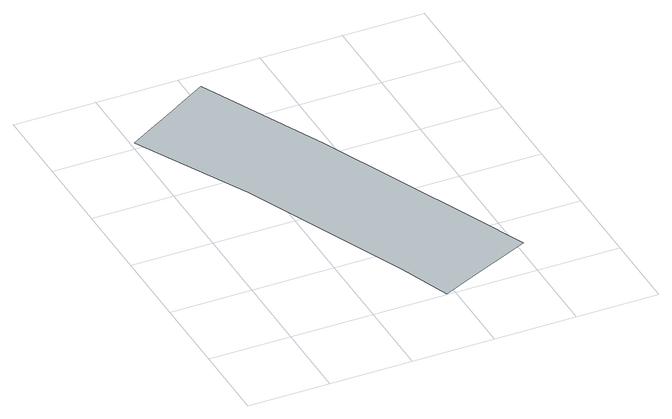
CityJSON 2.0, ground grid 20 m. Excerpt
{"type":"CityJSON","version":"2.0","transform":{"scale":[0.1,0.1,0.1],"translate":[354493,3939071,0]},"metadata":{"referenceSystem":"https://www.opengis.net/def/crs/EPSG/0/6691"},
"CityObjects":{
"object1":{"type":"GenericCityObject","attributes":{"prefecture":"14","disasterType":"1","areaType":"1","zoneNumber":"152-H26-00009","zoneName":"上矢部2丁目1","status":"0"},"geometry":[{"type":"MultiSurface","lod":"1","boundaries":[[[0,1,2,3,4,5,6,7,8,9,10,11,12,13,14,15]]]}]}
},
"vertices":[
[154,542,0],[333,129,0],[380,2,0],[463,39,0],[471,43,0],[526,67,0],[534,71,0],[617,108,0],[559,244,0],[385,642,0],[236,957,0],[157,910,0],[150,906,0],[96,874,0],[88,869,0],[10,823,0]
]}
